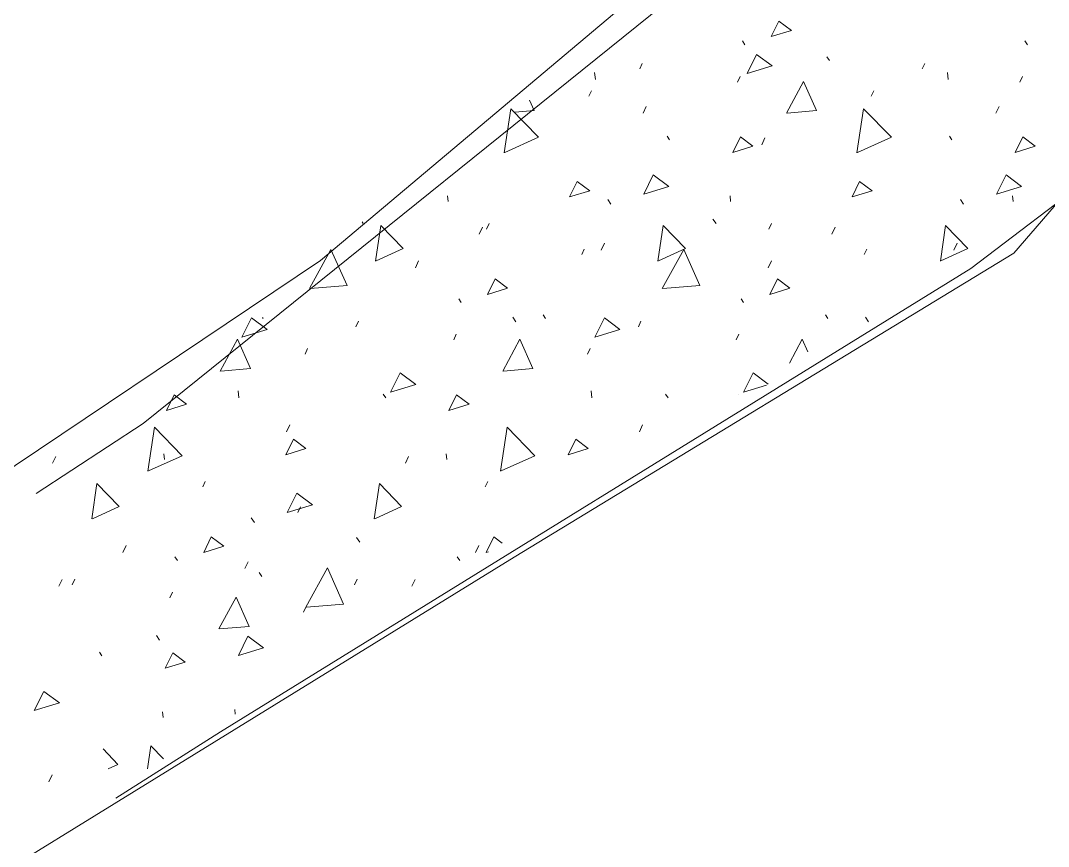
# Model space of a CAD drawing. Header units: metres. Extents: x -703672 to 3951284, y -4124475 to 4104628.
# Drawn here: x 327519.64 to 327531.27, y 4104394.62 to 4104403.97 of the extents above; entities that cross this region are included whole.
import ezdxf

# ---------------------------------------------------------------- set-up
doc = ezdxf.new("R2010")
doc.units = ezdxf.units.M
doc.header["$MEASUREMENT"] = 0
doc.layers.add('V-ANNO-PATT', color=9, linetype='Continuous', lineweight=0)
doc.layers.add('V-SITE-WALK', color=7, linetype='Continuous', lineweight=0)

msp = doc.modelspace()

# ---------------------------------------------------------------- linework, layer by layer
at = {"layer": 'V-ANNO-PATT'}
for p, q in [((327527.808367734, 4104403.740854393, 9.613715664085902), (327527.836589922, 4104403.698512268, 9.62003488239575)), ((327531.005067608, 4104403.740854393, 9.759008180090035), (327531.033289796, 4104403.698512268, 9.765327398399876)), ((327528.7633722078, 4104403.561317427, 9.678476872635478), (327528.7915144783, 4104403.518975302, 9.68479245863243)), ((327526.6457726539, 4104403.423248732, 9.598653263709139), (327526.6745657299, 4104403.4867222, 9.59241190965502)), ((327529.842472528, 4104403.423248732, 9.743945779713265), (327529.8712656039, 4104403.4867222, 9.737704425659153)), ((327527.752074695, 4104403.275885425, 9.666464083004307), (327527.7808681995, 4104403.339438334, 9.660213299091069)), ((327530.9487745691, 4104403.275885425, 9.811756599008433), (327530.9775680735, 4104403.339438334, 9.805505815095195)), ((327526.0692558663, 4104403.113666626, 9.609274198056482), (327526.0980489422, 4104403.177140093, 9.603032844002371)), ((327529.2659557404, 4104403.113666626, 9.754566714060608), (327529.2947488163, 4104403.177140093, 9.748325360006497)), ((327526.9539842965, 4104402.662202651, 9.703186393008238), (327526.982126567, 4104402.619860526, 9.709501979005182)), ((327530.1506841705, 4104402.662202651, 9.848478909012371), (327530.1788264411, 4104402.619860526, 9.854794495009315)), ((327524.4710525951, 4104401.985443614, 9.670834119854689), (327524.4778228053, 4104401.921970147, 9.678691853149338)), ((327527.6677524691, 4104401.985443614, 9.816126635858815), (327527.6745226794, 4104401.921970147, 9.823984369153472)), ((327530.8644523432, 4104401.985443614, 9.961419151862941), (327530.8712225534, 4104401.921970147, 9.969276885157598)), ((327524.9115358093, 4104401.611037542, 9.735389162472138), (327524.9402493963, 4104401.674590451, 9.72913474624599)), ((327528.1082356834, 4104401.611037542, 9.880681678476265), (327528.1369492703, 4104401.674590451, 9.874427262250123)), ((327525.9886217518, 4104401.321792366, 9.818748606784801), (327526.0174152562, 4104401.385345275, 9.812497822871556)), ((327529.1853216259, 4104401.321792366, 9.964041122788935), (327529.2141151303, 4104401.385345275, 9.95779033887569)), ((327524.5959157265, 4104400.821154328, 9.814998760763793), (327524.6241379146, 4104400.778812203, 9.821317979073633)), ((327527.7926156006, 4104400.821154328, 9.960291276767919), (327527.8208377886, 4104400.778812203, 9.966610495077767)), ((327522.3740317387, 4104400.611809627, 9.738913458419404), (327522.3823625968, 4104400.599275236, 9.740783039306187)), ((327525.5509202003, 4104400.641617361, 9.879759969313369), (327525.5790624709, 4104400.599275236, 9.886075555310313)), ((327528.7476200744, 4104400.641617361, 10.0250524853175), (327528.7757623449, 4104400.599275236, 10.03136807131445)), ((327523.4333206465, 4104400.503548667, 9.799936360387022), (327523.4621137223, 4104400.567022135, 9.79369500633291)), ((327526.6300205205, 4104400.503548667, 9.945228876391155), (327526.6588135964, 4104400.567022135, 9.938987522337037)), ((327524.5396226876, 4104400.356185359, 9.86774717968219), (327524.568416192, 4104400.419738268, 9.861496395768953)), ((327527.7363225616, 4104400.356185359, 10.01303969568632), (327527.7651160661, 4104400.419738268, 10.00678891177309)), ((327522.8568038589, 4104400.193966561, 9.810557294734366), (327522.8855969348, 4104400.257440028, 9.804315940680254)), ((327526.053503733, 4104400.193966561, 9.9558498107385), (327526.0822968088, 4104400.257440028, 9.949608456684388)), ((327523.741532289, 4104399.742502585, 9.904469489686129), (327523.7696745595, 4104399.70016046, 9.910785075683073)), ((327526.938232163, 4104399.742502585, 10.04976200569025), (327526.9663744335, 4104399.70016046, 10.0560775916872)), ((327521.2586005876, 4104399.065743549, 9.872117216532573), (327521.2653707978, 4104399.002270082, 9.87997494982723)), ((327524.4553004617, 4104399.065743549, 10.01740973253671), (327524.4620706719, 4104399.002270082, 10.02526746583136)), ((327521.6990838019, 4104398.691337476, 9.936672259150022), (327521.7277973888, 4104398.754890385, 9.93041784292388)), ((327524.895783676, 4104398.691337476, 10.08196477515416), (327524.9244972629, 4104398.754890385, 10.07571035892801)), ((327522.7761697443, 4104398.402092301, 10.02003170346269), (327522.8049632488, 4104398.465645209, 10.01378091954945)), ((327521.383463719, 4104397.901454262, 10.01628185744168), (327521.4116859071, 4104397.859112137, 10.02260107575152)), ((327524.5801635931, 4104397.901454262, 10.16157437344581), (327524.6083857812, 4104397.859112137, 10.16789359175565)), ((327522.338468193, 4104397.721917295, 10.08104306599125), (327522.3666104634, 4104397.67957517, 10.0873586519882)), ((327520.220868639, 4104397.583848601, 10.00121945706491), (327520.2496617149, 4104397.647322069, 9.994978103010794)), ((327523.4175685131, 4104397.583848601, 10.14651197306904), (327523.446361589, 4104397.647322069, 10.14027061901493)), ((327521.3271706801, 4104397.436485294, 10.06903027636008), (327521.3559641846, 4104397.500038203, 10.06277949244684)), ((327522.8410517255, 4104397.274266495, 10.15713290741638), (327522.8698448014, 4104397.337739962, 10.15089155336227)), ((327520.5290802815, 4104396.822802519, 10.10575258636401), (327520.557222552, 4104396.780460394, 10.11206817236096)), ((327521.2428484543, 4104396.146043483, 10.21869282921459), (327521.2496186646, 4104396.082570016, 10.22655056250925))]:
    msp.add_line(p, q, dxfattribs=at)
at = {"layer": 'V-ANNO-PATT', "linetype": 'Continuous'}
for p, q in [((327526.1349466082, 4104403.38385418, 8.851258361750304), (327526.1429509199, 4104403.30548284, 8.867292202796122)), ((327530.1285197226, 4104403.38385418, 9.077916209811065), (327530.1365240343, 4104403.30548284, 9.093950050856883)), ((327526.6825579881, 4104402.92157117, 8.974236305813136), (327526.7188834411, 4104403.000040596, 8.960698930676372)), ((327530.6761311025, 4104402.92157117, 9.200894153873904), (327530.7124565555, 4104403.000040596, 9.18735677873714)), ((327528.0260729564, 4104402.564437191, 9.121483550498738), (327528.0624982488, 4104402.642906617, 9.107951841808173)), ((327526.2826156996, 4104401.946294281, 9.145414011988692), (327526.3175705403, 4104401.894014026, 9.157790763793827)), ((327530.276188814, 4104401.946294281, 9.372071860049452), (327530.3111436547, 4104401.894014026, 9.384448611854587)), ((327523.5030862415, 4104401.691231603, 9.03836427964982), (327523.5156825878, 4104401.672337895, 9.042835100745137)), ((327527.4744007008, 4104401.724618151, 9.257121863446962), (327527.5092557022, 4104401.672337895, 9.269492948805897)), ((327524.8279393715, 4104401.554143321, 9.140809159748088), (327524.8643635607, 4104401.632514661, 9.127296887261949)), ((327528.8215124859, 4104401.554143321, 9.367467007808848), (327528.8579366751, 4104401.632514661, 9.35395473532271)), ((327526.208967303, 4104401.372192337, 9.255360598182165), (327526.2453925953, 4104401.450661765, 9.241828889491607)), ((327530.2025404174, 4104401.372192337, 9.482018446242932), (327530.2389657097, 4104401.450661765, 9.468486737552368)), ((327524.1054962492, 4104401.171899126, 9.175793300856512), (327524.1419204383, 4104401.250270466, 9.162281028370373)), ((327528.0990693636, 4104401.171899126, 9.40245114891728), (327528.1354935527, 4104401.250270466, 9.38893887643114)), ((327525.2075436282, 4104400.614471936, 9.349152469874788), (327525.2423986295, 4104400.56219168, 9.361523555233724)), ((327529.2011167426, 4104400.614471936, 9.575810317935549), (327529.2359717439, 4104400.56219168, 9.588181403294485)), ((327522.1008307278, 4104399.778870626, 9.338939334843559), (327522.1088350396, 4104399.700499287, 9.35497317588937)), ((327526.0944038422, 4104399.778870626, 9.56559718290432), (327526.102408154, 4104399.700499287, 9.581631023950138)), ((327522.6484421078, 4104399.316587616, 9.461917278906391), (327522.6847675607, 4104399.395057043, 9.448379903769627)), ((327526.6420152222, 4104399.316587616, 9.688575126967152), (327526.6783406751, 4104399.395057043, 9.675037751830388)), ((327519.9983839617, 4104398.959453637, 9.382506675531225), (327520.034809254, 4104399.037923064, 9.368974966840668)), ((327523.9919570761, 4104398.959453637, 9.609164523591986), (327524.0283823684, 4104399.037923064, 9.595632814901428)), ((327522.2484998193, 4104398.341310728, 9.63309498508194), (327522.28345466, 4104398.289030472, 9.645471736887075)), ((327523.4402848204, 4104398.119634598, 9.744802836540217), (327523.4751398218, 4104398.067354342, 9.757173921899152)), ((327520.7938234912, 4104397.949159767, 9.628490132841343), (327520.8302476803, 4104398.027531108, 9.614977860355204)), ((327524.7873966056, 4104397.949159767, 9.855147980902103), (327524.8238207947, 4104398.027531108, 9.841635708415964)), ((327522.1748514227, 4104397.767208783, 9.743041571275427), (327522.211276715, 4104397.845678211, 9.729509862584862)), ((327520.0713803688, 4104397.566915572, 9.663474273949767), (327520.1078045579, 4104397.645286912, 9.649962001463628)), ((327524.0649534832, 4104397.566915572, 9.890132122010527), (327524.1013776723, 4104397.645286912, 9.876619849524388)), ((327521.1734277479, 4104397.009488381, 9.836833442968043), (327521.2082827492, 4104396.957208126, 9.849204528326979)), ((327522.060287962, 4104396.173887072, 10.05327815599757), (327522.0657022532, 4104396.120874987, 10.06412379616381)), ((327519.9578411958, 4104395.354470083, 10.09684549668525), (327519.9942664881, 4104395.43293951, 10.08331378799468))]:
    msp.add_line(p, q, dxfattribs=at)
at = {"layer": 'V-ANNO-PATT', "extrusion": (-0.04508672809765081, 0.1179949264282909, 0.9919901129984265), "elevation": 469541.1969047096, "flags": 128}
msp.add_lwpolyline([(-1770968.127111218, -3687357.876245444), (-1770968.270529552, -3687358.011321791), (-1770968.364810819, -3687357.86081331), (-1770968.127111218, -3687357.876245444)], dxfattribs=at)
at = {"layer": 'V-ANNO-PATT', "linetype": 'Continuous', "extrusion": (-0.05558034816409941, 0.1946748328954736, 0.9792918535018441), "flags": 128}
for points, elevation in [([(-1441740.626206579, -3776915.678458245), (-1441740.790585311, -3776915.861777318), (-1441740.923805916, -3776915.684192774), (-1441740.626206579, -3776915.678458245)], 780828.6942394623), ([(-1441735.757402025, -3776913.269605344), (-1441735.921780757, -3776913.452924416), (-1441736.055001361, -3776913.27533987), (-1441735.757402025, -3776913.269605344)], 780828.6942394606), ([(-1441730.888597471, -3776910.860752441), (-1441731.052976203, -3776911.044071512), (-1441731.186196808, -3776910.866486969), (-1441730.888597471, -3776910.860752441)], 780828.6942394587)]:
    msp.add_lwpolyline(points, dxfattribs=dict(at, elevation=elevation))
at = {"layer": 'V-ANNO-PATT', "extrusion": (-0.0450867284342863, 0.1179949260834543, 0.9919901130241435), "elevation": 469541.1953791031, "flags": 128}
msp.add_lwpolyline([(-1770967.991961869, -3687356.991876624), (-1770968.301186807, -3687357.260949736), (-1770968.320416789, -3687356.895792246), (-1770967.998606003, -3687356.989317351)], dxfattribs=at)
at = {"layer": 'V-ANNO-PATT', "extrusion": (-0.0450867280097311, 0.117994925892667, 0.9919901130661336), "elevation": 469541.1947350876, "flags": 128}
msp.add_lwpolyline([(-1770965.317793855, -3687358.180415644), (-1770965.324622242, -3687358.050751612), (-1770965.112407085, -3687358.112425881)], dxfattribs=at)
at = {"layer": 'V-ANNO-PATT', "linetype": 'Continuous', "extrusion": (-0.05558034817150465, 0.1946748325785694, 0.9792918535644215), "flags": 128}
for points, elevation in [([(-1441737.738212236, -3776915.569107925), (-1441737.947841996, -3776916.03662025), (-1441738.161216903, -3776915.632341002), (-1441737.747020171, -3776915.569664948)], 780828.692936334), ([(-1441741.578342154, -3776914.449553453), (-1441741.787971914, -3776914.917065777), (-1441742.00134682, -3776914.512786531), (-1441741.58715009, -3776914.450110476)], 780828.692936334), ([(-1441732.869407681, -3776913.160255026), (-1441733.079037441, -3776913.627767348), (-1441733.292412347, -3776913.223488103), (-1441732.878215617, -3776913.160812048)], 780828.6929363338), ([(-1441736.709537599, -3776912.040700554), (-1441736.919167358, -3776912.508212877), (-1441737.132542265, -3776912.103933631), (-1441736.718345535, -3776912.041257576)], 780828.6929363337)]:
    msp.add_lwpolyline(points, dxfattribs=dict(at, elevation=elevation))
at = {"layer": 'V-ANNO-PATT', "extrusion": (-0.04508672822642715, 0.1179949262588244, 0.9919901130127311), "elevation": 469541.1961669723, "flags": 128}
msp.add_lwpolyline([(-1770967.25712311, -3687356.79589135), (-1770967.400466793, -3687356.930996456), (-1770967.494748059, -3687356.780487975), (-1770967.25712311, -3687356.79589135)], dxfattribs=at)
at = {"layer": 'V-ANNO-PATT', "extrusion": (-0.04508672853950373, 0.1179949259263925, 0.9919901130380436), "elevation": 469541.194699997, "flags": 128}
msp.add_lwpolyline([(-1770970.255348973, -3687355.640033066), (-1770970.398692656, -3687355.775138169), (-1770970.492973921, -3687355.624629688), (-1770970.255348973, -3687355.640033066)], dxfattribs=at)
at = {"layer": 'V-ANNO-PATT', "linetype": 'Continuous', "extrusion": (-0.05558034793031295, 0.1946748321194298, 0.9792918536693836), "flags": 128}
for points, elevation in [([(-1441739.126975929, -3776914.66844446), (-1441739.291450664, -3776914.851735543), (-1441739.424671269, -3776914.674150996), (-1441739.126975929, -3776914.66844446)], 780828.6911308381), ([(-1441742.967105848, -3776913.54888999), (-1441743.131580583, -3776913.732181073), (-1441743.264801187, -3776913.554596529), (-1441742.967105848, -3776913.54888999)], 780828.6911308395), ([(-1441734.258171376, -3776912.259591558), (-1441734.422646111, -3776912.442882641), (-1441734.555866715, -3776912.265298096), (-1441734.258171376, -3776912.259591558)], 780828.691130839)]:
    msp.add_lwpolyline(points, dxfattribs=dict(at, elevation=elevation))
at = {"layer": 'V-ANNO-PATT', "extrusion": (-0.04508672856637382, 0.1179949258910321, 0.9919901130410284), "flags": 128}
for points, elevation in [([(-1770965.365464871, -3687356.97928234), (-1770965.508808554, -3687357.114387442), (-1770965.60308982, -3687356.963878961), (-1770965.365464871, -3687356.97928234)], 469541.194546063), ([(-1770968.351592825, -3687355.829047649), (-1770968.494936508, -3687355.964152751), (-1770968.589217772, -3687355.813644269), (-1770968.351592825, -3687355.829047649)], 469541.194546063), ([(-1770963.227338723, -3687355.196259905), (-1770963.370682406, -3687355.331365009), (-1770963.464963671, -3687355.180856529), (-1770963.227338723, -3687355.196259905)], 469541.1945460634)]:
    msp.add_lwpolyline(points, dxfattribs=dict(at, elevation=elevation))
at = {"layer": 'V-ANNO-PATT', "extrusion": (-0.04508672839307517, 0.1179949258031141, 0.9919901130593625), "elevation": 469541.1942419721, "flags": 128}
msp.add_lwpolyline([(-1770963.050633981, -3687357.088286657), (-1770963.249125859, -3687357.44690751), (-1770963.392088763, -3687357.110302748), (-1770963.057692871, -3687357.088139516)], dxfattribs=at)
at = {"layer": 'V-ANNO-PATT', "extrusion": (-0.04508672832457267, 0.1179949262567774, 0.9919901130085139), "elevation": 469541.1961264251, "flags": 128}
msp.add_lwpolyline([(-1770966.030113725, -3687355.941005014), (-1770966.228605603, -3687356.299625867), (-1770966.371568508, -3687355.963021106), (-1770966.037172617, -3687355.940857873)], dxfattribs=at)
at = {"layer": 'V-ANNO-PATT', "extrusion": (-0.04508672819202145, 0.1179949260279769, 0.9919901130417536), "elevation": 469541.1952307507, "flags": 128}
msp.add_lwpolyline([(-1770969.015001249, -3687354.791480137), (-1770969.213493126, -3687355.150100991), (-1770969.356456031, -3687354.813496229), (-1770969.022060141, -3687354.791332996)], dxfattribs=at)
at = {"layer": 'V-ANNO-PATT', "linetype": 'Continuous', "extrusion": (-0.05558034828860568, 0.194674832354361, 0.9792918536023462), "flags": 128}
for points, elevation in [([(-1441735.199921374, -3776914.676160783), (-1441735.556870728, -3776915.043746199), (-1441735.619119266, -3776914.590925419), (-1441735.208465663, -3776914.673669775)], 780828.6919777401), ([(-1441739.040051291, -3776913.55660631), (-1441739.397000646, -3776913.924191727), (-1441739.459249182, -3776913.471370944), (-1441739.048595579, -3776913.5541153)], 780828.6919777396), ([(-1441734.171246733, -3776911.147753413), (-1441734.528196088, -3776911.515338829), (-1441734.590444625, -3776911.06251805), (-1441734.179791023, -3776911.145262404)], 780828.6919777403)]:
    msp.add_lwpolyline(points, dxfattribs=dict(at, elevation=elevation))
at = {"layer": 'V-ANNO-PATT', "extrusion": (-0.04508672860318285, 0.1179949256834537, 0.9919901130640463), "elevation": 469541.1936820225, "flags": 128}
msp.add_lwpolyline([(-1770964.105838973, -3687356.272729746), (-1770964.249257308, -3687356.407806092), (-1770964.343538574, -3687356.257297612), (-1770964.105838973, -3687356.272729746)], dxfattribs=at)
at = {"layer": 'V-ANNO-PATT', "extrusion": (-0.04508672799958394, 0.1179949264777752, 0.9919901129969976), "elevation": 469541.1971399306, "flags": 128}
msp.add_lwpolyline([(-1770967.067031318, -3687355.134030821), (-1770967.210449654, -3687355.269107166), (-1770967.30473092, -3687355.118598686), (-1770967.067031318, -3687355.134030821)], dxfattribs=at)
at = {"layer": 'V-ANNO-PATT', "linetype": 'Continuous', "extrusion": (-0.05558034854461482, 0.1946748324042621, 0.9792918535778963), "flags": 128}
for points, elevation in [([(-1441734.319375711, -3776914.34965858), (-1441734.483754444, -3776914.532977654), (-1441734.616975048, -3776914.355393108), (-1441734.319375711, -3776914.34965858)], 780828.6920987057), ([(-1441738.159505626, -3776913.230104102), (-1441738.323884359, -3776913.413423174), (-1441738.457104963, -3776913.235838629), (-1441738.159505626, -3776913.230104102)], 780828.6920987042), ([(-1441733.290701066, -3776910.821251209), (-1441733.455079799, -3776911.004570283), (-1441733.588300404, -3776910.826985739), (-1441733.290701066, -3776910.821251209)], 780828.6920987056)]:
    msp.add_lwpolyline(points, dxfattribs=dict(at, elevation=elevation))
at = {"layer": 'V-ANNO-PATT', "extrusion": (-0.04508672877994001, 0.1179949262229161, 0.9919901129918447), "elevation": 469541.1958382996, "flags": 128}
msp.add_lwpolyline([(-1770960.970878353, -3687356.544698606), (-1770961.28010329, -3687356.81377172), (-1770961.299333271, -3687356.448614227), (-1770960.977522487, -3687356.542139333)], dxfattribs=at)
at = {"layer": 'V-ANNO-PATT', "extrusion": (-0.04508672872827597, 0.1179949262202948, 0.9919901129945047), "elevation": 469541.1958444614, "flags": 128}
msp.add_lwpolyline([(-1770963.955613651, -3687355.395131994), (-1770964.264838589, -3687355.664205106), (-1770964.284068572, -3687355.299047616), (-1770963.962257786, -3687355.392572721)], dxfattribs=at)
at = {"layer": 'V-ANNO-PATT', "extrusion": (-0.04508672888544231, 0.117994926350784, 0.9919901129718399), "elevation": 469541.1963285644, "flags": 128}
msp.add_lwpolyline([(-1770967.020963194, -3687354.309787198), (-1770967.253916252, -3687354.512492083), (-1770967.262068226, -3687354.357694507)], dxfattribs=at)
at = {"layer": 'V-ANNO-PATT', "linetype": 'Continuous', "extrusion": (-0.05558034829876068, 0.1946748329592789, 0.9792918534815173), "elevation": 780828.694457237, "flags": 128}
msp.add_lwpolyline([(-1441739.599665005, -3776912.149191605), (-1441739.764043737, -3776912.332510677), (-1441739.893482894, -3776912.159966843)], dxfattribs=at)
at = {"layer": 'V-ANNO-PATT', "linetype": 'Continuous', "extrusion": (0.003729679311115969, 0.001141365682645158, 0.999992393359377), "elevation": 5915.860870008502, "flags": 128}
msp.add_lwpolyline([(327525.7676253803, 4104395.766981725), (327525.5049740672, 4104395.686605135)], dxfattribs=at)
at = {"layer": 'V-ANNO-PATT', "extrusion": (-0.04508672797201402, 0.1179949265936259, 0.9919901129844706), "elevation": 469541.1976244542, "flags": 128}
msp.add_lwpolyline([(-1770960.217492612, -3687356.357493935), (-1770960.360836293, -3687356.492599037), (-1770960.45511756, -3687356.342090556), (-1770960.217492612, -3687356.357493935)], dxfattribs=at)
at = {"layer": 'V-ANNO-PATT', "extrusion": (-0.04508681079680697, 0.1179949777869216, 0.9919901031306899), "elevation": 469541.3806146876, "flags": 128}
msp.add_lwpolyline([(-1770968.071588001, -3687353.333083928), (-1770968.072134115, -3687353.333598655), (-1770968.072360408, -3687353.333237405)], dxfattribs=at)
at = {"layer": 'V-ANNO-PATT', "extrusion": (-0.04508672845080145, 0.1179949258839839, 0.9919901130471196), "elevation": 469541.1945549878, "flags": 128}
msp.add_lwpolyline([(-1770961.319369599, -3687355.387277149), (-1770961.462713281, -3687355.522382251), (-1770961.556994548, -3687355.371873771), (-1770961.319369599, -3687355.387277149)], dxfattribs=at)
at = {"layer": 'V-ANNO-PATT', "extrusion": (-0.04508672850454164, 0.1179949258132631, 0.991990113053089), "elevation": 469541.1942471199, "flags": 128}
msp.add_lwpolyline([(-1770964.307717644, -3687354.236015395), (-1770964.451061326, -3687354.371120498), (-1770964.545342592, -3687354.220612017), (-1770964.307717644, -3687354.236015395)], dxfattribs=at)
at = {"layer": 'V-ANNO-PATT', "extrusion": (-0.04508672880159342, 0.1179949260910458, 0.9919901130065462), "elevation": 469541.1952899599, "flags": 128}
msp.add_lwpolyline([(-1770959.01584701, -3687355.490718013), (-1770959.214338889, -3687355.849338866), (-1770959.357301793, -3687355.512734103), (-1770959.022905902, -3687355.490570872)], dxfattribs=at)
at = {"layer": 'V-ANNO-PATT', "extrusion": (-0.04508672845419447, 0.1179949260852044, 0.9919901130230306), "elevation": 469541.1953797655, "flags": 128}
msp.add_lwpolyline([(-1770961.992486701, -3687354.345028907), (-1770962.190978579, -3687354.703649762), (-1770962.333941483, -3687354.367044998), (-1770961.999545594, -3687354.344881766)], dxfattribs=at)
at = {"layer": 'V-ANNO-PATT', "extrusion": (-0.04508672867755413, 0.1179949257447215, 0.9919901130533784), "elevation": 469541.1939091329, "flags": 128}
msp.add_lwpolyline([(-1770960.064247471, -3687354.678533705), (-1770960.207665808, -3687354.813610053), (-1770960.301947073, -3687354.663101572), (-1770960.064247471, -3687354.678533705)], dxfattribs=at)
at = {"layer": 'V-ANNO-PATT', "extrusion": (-0.04508672839685676, 0.1179949261632455, 0.9919901130163538), "elevation": 469541.1957188564, "flags": 128}
msp.add_lwpolyline([(-1770963.038263306, -3687353.533885767), (-1770963.181681641, -3687353.668962114), (-1770963.245287112, -3687353.567423777)], dxfattribs=at)
at = {"layer": 'V-ANNO-PATT', "extrusion": (-0.007816400321023534, -0.00242366245360708, 0.9999665143125207), "elevation": -12497.57079634269, "flags": 128}
msp.add_lwpolyline([(327515.0075533683, 4104379.724155752), (327514.9799689475, 4104379.715602827)], dxfattribs=at)
at = {"layer": 'V-ANNO-PATT', "extrusion": (-0.04508672848397481, 0.1179949260614327, 0.9919901130245046), "elevation": 469541.1952724427, "flags": 128}
msp.add_lwpolyline([(-1770959.907574378, -3687353.804134445), (-1770960.216799315, -3687354.073207559), (-1770960.236029297, -3687353.708050069), (-1770959.914218512, -3687353.801575172)], dxfattribs=at)
at = {"layer": 'V-ANNO-PATT', "extrusion": (-0.04508672866997893, 0.1179949264708866, 0.991990112967347), "elevation": 469541.1968920831, "flags": 128}
msp.add_lwpolyline([(-1770959.181103744, -3687353.604024205), (-1770959.324447426, -3687353.739129309), (-1770959.418728692, -3687353.588620827), (-1770959.181103744, -3687353.604024205)], dxfattribs=at)
at = {"layer": 'V-ANNO-PATT', "extrusion": (-0.0450867285212014, 0.1179949260816936, 0.9919901130204026), "elevation": 469541.1953434093, "flags": 128}
msp.add_lwpolyline([(-1770958.197693075, -3687352.996647096), (-1770958.292827963, -3687352.772652931), (-1770958.172487953, -3687352.764676986)], dxfattribs=at)
at = {"layer": 'V-ANNO-PATT', "linetype": 'Continuous', "extrusion": (-0.05558034809480901, 0.1946748327457091, 0.9792918535355485), "elevation": 780828.6936474597, "flags": 128}
msp.add_lwpolyline([(-1441731.938021207, -3776909.854623531), (-1441732.048083749, -3776910.100082932), (-1441732.145532796, -3776909.915447224)], dxfattribs=at)
at = {"layer": 'V-SITE-WALK'}
for points in [[(327519.8133275006, 4104398.616579717, 9.26303971212657), (327521.0227973111, 4104399.408365371, 9.131788849055901), (327527.8485840558, 4104404.906096451, 8.476833506817464), (327529.3381008464, 4104406.25849534, 8.243858103348316), (327530.5314243727, 4104407.878255194, 8.010882699813962), (327531.2124092668, 4104409.252956022, 7.941638515579363)], [(327520.7149771385, 4104395.170213717, 9.438962506574128), (327521.9014864176, 4104395.92091881, 9.317062723500563), (327530.3944493831, 4104401.162815235, 8.54167513142336), (327531.8228564223, 4104402.250019096, 8.414980792687714), (327532.9760026858, 4104403.62574167, 8.288286453965611), (327533.796984653, 4104405.222096116, 8.181880384342016), (327534.233468463, 4104406.879990656, 8.080258083590408)]]:
    msp.add_polyline3d(points, dxfattribs=at)
at = {"layer": 'V-SITE-WALK', "linetype": 'Continuous'}
msp.add_polyline3d([(327514.8570742107, 4104391.505716768, 10.04045608658728), (327525.2226552888, 4104397.895541582, 9.025928326889982), (327530.8795508185, 4104401.338541439, 8.518667668132466), (327533.0195746098, 4104403.814116098, 8.28534616942435), (327533.9058128483, 4104406.988091321, 8.058226079838356), (327531.2571830523, 4104408.180955271, 8.009658959039562), (327523.0301479888, 4104401.253511084, 8.932269341382614), (327514.5081672797, 4104395.535788699, 9.789236587384522), (327504.3640882252, 4104388.824134771, 10.95038302937817)], dxfattribs=at)
msp.add_polyline3d([(327514.8570742107, 4104391.505716768, 10.04045608658728), (327525.2226552888, 4104397.895541582, 9.025928326889982), (327530.8795508185, 4104401.338541439, 8.518667668132466), (327533.0195746098, 4104403.814116098, 8.28534616942435), (327533.9058128483, 4104406.988091321, 8.058226079838356), (327531.2571830523, 4104408.180955271, 8.009658959039562), (327523.0301479888, 4104401.253511084, 8.932269341382614), (327514.5081672797, 4104395.535788699, 9.789236587384522), (327504.3640882252, 4104388.824134771, 10.95038302937817)], dxfattribs=at)

doc.saveas('drawing.dxf')
